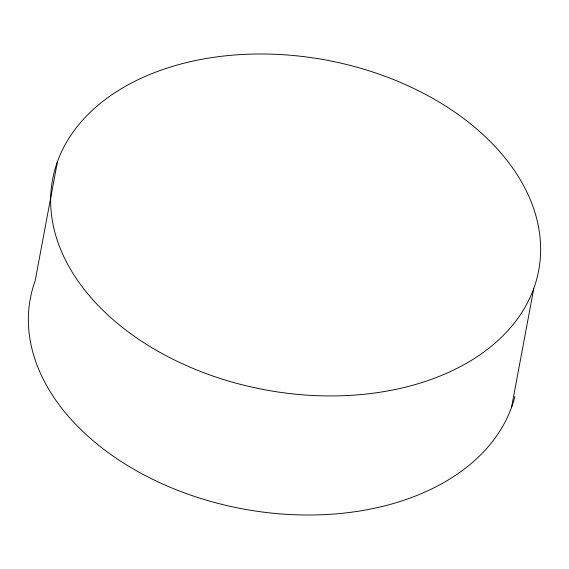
<?xml version="1.0" encoding="UTF-8"?>
<svg xmlns="http://www.w3.org/2000/svg" width="569" height="569" viewBox="0 0 569 569"><rect width="100%" height="100%" fill="white"/><g stroke="black" fill="none" stroke-linecap="round" stroke-linejoin="round"><path stroke-width="0.85" d="M57.455 161.667L35.171 280.745A247.259 167.677 10.6 0 0 224.136 504.923A247.259 167.677 10.6 0 0 514.881 396.429M511.545 407.333L533.829 288.255A247.259 167.677 10.6 0 0 226.199 55.762A247.259 167.677 10.6 0 0 126.901 330.866A247.259 167.677 10.6 0 0 533.829 288.255"/></g></svg>
